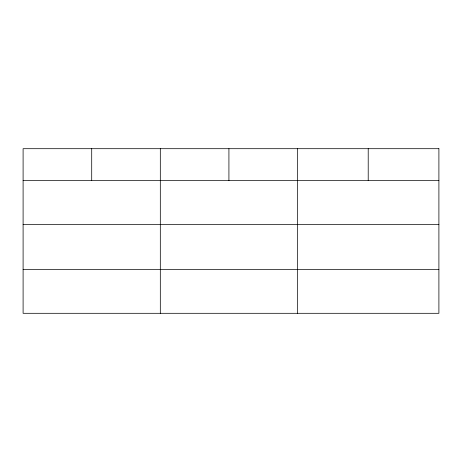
<?xml version="1.0" encoding="UTF-8"?>
<svg xmlns="http://www.w3.org/2000/svg" width="462" height="462" viewBox="0 0 462 462"><rect width="100%" height="100%" fill="white"/><g stroke="black" fill="none" stroke-linecap="round" stroke-linejoin="round"><path stroke-width="0.69" d="M23.1 180.567L438.9 180.567M23.1 224.37L438.9 224.37M23.1 269.502L438.9 269.502M368.214 148.695L368.214 180.567M297.528 148.695L297.528 313.305M228.921 148.695L228.921 180.567M160.314 148.695L160.314 313.305M91.707 148.695L91.707 180.567M438.9 148.695L23.1 148.695L23.1 313.305L438.9 313.305L438.9 148.695"/></g></svg>
